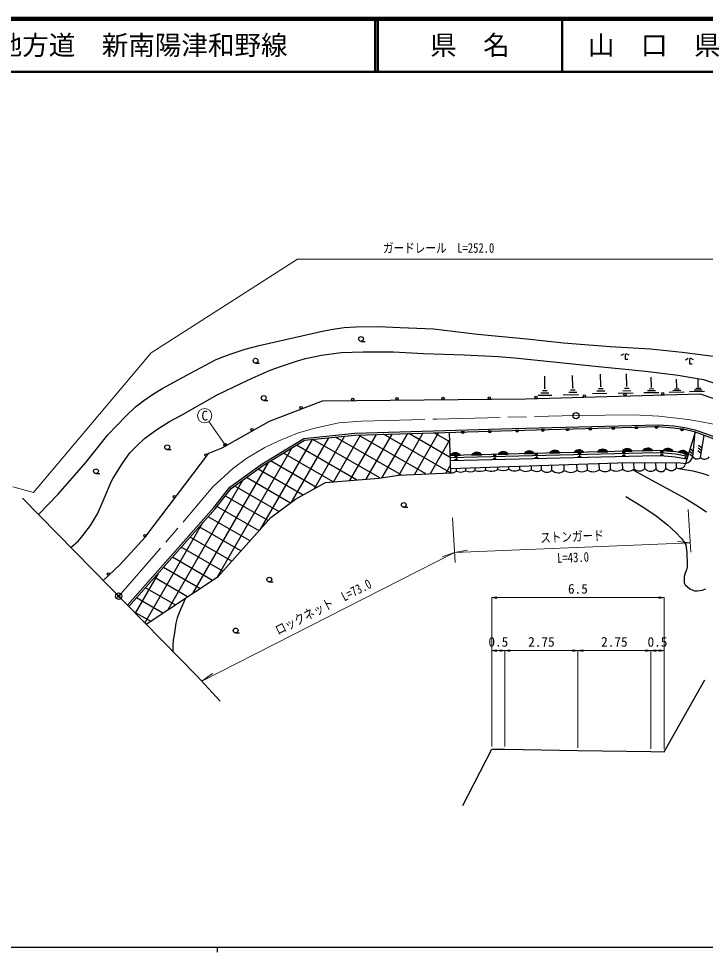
# Model space of a CAD drawing. Units: millimetres at full size, sheet at 1:1000, with parts at other scales. Extents: x 40000 to 680000, y 20000 to 380000.
# Drawn here: x 230562 to 360014, y 204000 to 380000 of the extents above; entities that cross this region are included whole.
import ezdxf
from ezdxf.enums import TextEntityAlignment as Align

# ---------------------------------------------------------------- set-up
doc = ezdxf.new("R2010")
doc.units = ezdxf.units.MM
doc.header["$LTSCALE"] = 1000
doc.header["$PDMODE"] = 32
doc.header["$PDSIZE"] = 500
doc.linetypes.add('CHAIN', pattern=[18.5, 12, -1.5, 3.5, -1.5])
for name, color, linetype, lineweight in [('M-BGD', 7, 'Continuous', 25), ('M-BMK', 2, 'CHAIN', 13), ('M-BMK-OTRS', 5, 'Continuous', 25), ('M-BMK-SRVR', 3, 'Continuous', 25), ('M-STR-HTXT', 7, 'Continuous', 13), ('M-STR-STRC', 7, 'Continuous', 25), ('M-TTL', 2, 'Continuous', 140), ('M-TTL-BAND', 7, 'Continuous', 25), ('M-TTL-LINE', 7, 'Continuous', 50)]:
    doc.layers.add(name, color=color, linetype=linetype, lineweight=lineweight)
doc.layers.add('M-OTRS', color=6, linetype='Continuous')
doc.layers.add('M-TTL-TXT', color=7, linetype='Continuous')
doc.styles.add('ＭＳ ゴシック', font='')
doc.styles.get('ＭＳ ゴシック').set_extended_font_data('MS Gothic')

# ---------------------------------------------------------------- blocks, each defined once
blk = doc.blocks.new('open_arrow')
at = {"color": 0, "linetype": 'Continuous', "lineweight": -2}
blk.add_lwpolyline([(7.5, 1.25), (0, 0), (7.5, -1.25)], dxfattribs=at)

msp = doc.modelspace()

# ---------------------------------------------------------------- hatches: boundary and pattern name
at = {"layer": 'M-BGD'}
for points in [[(338018, 302758), (338644, 302774, -0.84072)], [(342354, 302871), (342979, 302887, -0.84072)], [(346705, 302984), (347330, 303000, -0.84072)], [(350488, 303082), (351114, 303098, -0.84072)], [(313993, 302093), (314618, 302112, -0.84072)], [(319073, 302247), (319699, 302265, -0.84072)], [(324214, 302399), (324840, 302416, -0.84072)], [(329072, 302526), (329698, 302542, -0.84072)], [(333730, 302647), (334356, 302663, -0.84072)], [(355328, 302700), (355947, 302610, -0.84072)], [(313846, 297705), (311928, 297659, -0.51219)], [(317854, 297801), (315936, 297755, -0.51219)], [(322847, 297920), (320928, 297874, -0.51219)], [(327766, 298038), (325848, 297992, -0.51219)], [(332582, 298154), (330664, 298108, -0.51219)], [(337115, 298262), (335197, 298216, -0.51219)], [(341631, 298370), (339713, 298325, -0.51219)], [(346224, 298481), (344306, 298435, -0.51219)], [(350122, 298574), (348203, 298528, -0.51219)], [(353965, 298393), (352055, 298571, -0.51219)], [(356822, 297922), (354934, 298260, -0.51219)]]:
    msp.add_hatch(color=256, dxfattribs=at).paths.add_polyline_path(points)
at = {"layer": 'M-STR-STRC'}
msp.add_hatch(color=256, dxfattribs=at).paths.add_polyline_path([(269511, 299927, -1), (269419, 299436, -0.41421), (269219, 299728, -0.41421)])

# ---------------------------------------------------------------- linework, layer by layer
at = {"layer": 'M-BGD'}
for p, q in [((295105, 319176), (295855, 319176)), ((344135, 316545), (344660, 316848)), ((345635, 316545), (345110, 316848)), ((275221, 315074), (275971, 315074)), ((356269, 315694), (356794, 315997)), ((357769, 315694), (357244, 315997)), ((329762, 310365), (329748, 312615)), ((335044, 310479), (334997, 312729)), ((340313, 310726), (340281, 312976)), ((345196, 310779), (345166, 313028)), ((349849, 310613), (349825, 312413)), ((354620, 310538), (354600, 312038)), ((358682, 310647), (358662, 312147)), ((329314, 309912), (330214, 309918)), ((329657, 310364), (329867, 310366)), ((334604, 310020), (335503, 310039)), ((334939, 310477), (335149, 310482)), ((339575, 309816), (341075, 309837)), ((339869, 310270), (340769, 310282)), ((340208, 310725), (340418, 310728)), ((344458, 309869), (345958, 309889)), ((344752, 310323), (345652, 310335)), ((345091, 310777), (345301, 310780)), ((349108, 309883), (350608, 309903)), ((349403, 310247), (350303, 310259)), ((349744, 310611), (349954, 310614)), ((353878, 309928), (355378, 309948)), ((354174, 310232), (355074, 310244)), ((354515, 310537), (354725, 310539)), ((357057, 309725), (359887, 309763)), ((357940, 310037), (359440, 310057)), ((358236, 310341), (359136, 310353)), ((358577, 310646), (358787, 310649)), ((276775, 308047), (277525, 308047)), ((328479, 309007), (331060, 309023)), ((329017, 309461), (330517, 309469)), ((333193, 309091), (336099, 309151)), ((334313, 309564), (335813, 309595)), ((338760, 309354), (341453, 309392)), ((343594, 309407), (346424, 309445)), ((348448, 309514), (351278, 309552)), ((353217, 309619), (356047, 309657)), ((338644, 302774), (338018, 302758)), ((342979, 302887), (342354, 302871)), ((347330, 303000), (346705, 302984)), ((351114, 303098), (350488, 303082)), ((288944, 300991), (281870, 288738)), ((292006, 301295), (286283, 291382)), ((295023, 301520), (289936, 292710)), ((302641, 293991), (290285, 301124)), ((297961, 301609), (292962, 292951)), ((307301, 294187), (294621, 301508)), ((300899, 301698), (295988, 293192)), ((303837, 301786), (299040, 293479)), ((311962, 294383), (299372, 301652)), ((306775, 301875), (302212, 293973)), ((311939, 297283), (304124, 301795)), ((309713, 301964), (305171, 294097)), ((311850, 300221), (308875, 301939)), ((312027, 294386), (311796, 302027)), ((314618, 302112), (313993, 302093)), ((319699, 302265), (319073, 302247)), ((324840, 302416), (324214, 302399)), ((329698, 302542), (329072, 302526)), ((334356, 302663), (333730, 302647)), ((355947, 302610), (355328, 302700)), ((358112, 302083), (356302, 296138)), ((357629, 297385), (358112, 302083)), ((359112, 297305), (359799, 301487)), ((285881, 300687), (276058, 283672)), ((294263, 293054), (282909, 299609)), ((298637, 293416), (286019, 300701)), ((311838, 300645), (308129, 294222)), ((358737, 299601), (359406, 299092)), ((258560, 298761), (259310, 298761)), ((282079, 299101), (268001, 274717)), ((289869, 292705), (280483, 298124)), ((311928, 297659), (313846, 297705)), ((312713, 297528), (313313, 297542)), ((313013, 297535), (313028, 296935)), ((315936, 297755), (317854, 297801)), ((319998, 297702), (320598, 297716)), ((320298, 297709), (320312, 297109)), ((320928, 297874), (322847, 297920)), ((325848, 297992), (327766, 298038)), ((327862, 297891), (328462, 297905)), ((328162, 297898), (328176, 297298)), ((330664, 298108), (332582, 298154)), ((335197, 298216), (337115, 298262)), ((335979, 298085), (336579, 298099)), ((335993, 297485), (336593, 297500)), ((336279, 298092), (336293, 297492)), ((339713, 298325), (341631, 298370)), ((344306, 298435), (346224, 298481)), ((344350, 298286), (344950, 298300)), ((344364, 297686), (344964, 297700)), ((344650, 298293), (344664, 297693)), ((348203, 298528), (350122, 298574)), ((351505, 297818), (352105, 297801)), ((351522, 298418), (352122, 298401)), ((351822, 298409), (351805, 297810)), ((352055, 298571), (353965, 298393)), ((354934, 298260), (356822, 297922)), ((356113, 297897), (356703, 297791)), ((356408, 297844), (356302, 297253)), ((357088, 297926), (357638, 297474)), ((357139, 298424), (357689, 297972)), ((357190, 298921), (357741, 298469)), ((358575, 298614), (359244, 298105)), ((358656, 299107), (359325, 298599)), ((277614, 296367), (263338, 271640)), ((286726, 291632), (278056, 296638)), ((311981, 295893), (311088, 294346)), ((312728, 296928), (313328, 296942)), ((320012, 297102), (320612, 297117)), ((327263, 294972), (327238, 295724)), ((327876, 297291), (328476, 297305)), ((329139, 294934), (329110, 295787)), ((331087, 294894), (331055, 295852)), ((333430, 294846), (333393, 295930)), ((335852, 294849), (335813, 296011)), ((337791, 294899), (337752, 296076)), ((340052, 294958), (340012, 296152)), ((342152, 295012), (342111, 296222)), ((344454, 295072), (344414, 296274)), ((346604, 295128), (346566, 296282)), ((348638, 295180), (348601, 296290)), ((350748, 295235), (350713, 296298)), ((352595, 295283), (352561, 296306)), ((354600, 295335), (354567, 296314)), ((356007, 297306), (356597, 297200)), ((245133, 294242), (245883, 294242)), ((284197, 290206), (275708, 295107)), ((313117, 294728), (313100, 295251)), ((314858, 294786), (314840, 295310)), ((316623, 294845), (316606, 295369)), ((318616, 294912), (318599, 295435)), ((320914, 294989), (320896, 295512)), ((323001, 295058), (322983, 295582)), ((325062, 295017), (325041, 295651)), ((272756, 292953), (258674, 268563)), ((281812, 288696), (273499, 293495)), ((279609, 287081), (271291, 291884)), ((277572, 285371), (269525, 290017)), ((275873, 283465), (267945, 288042)), ((303155, 287889), (303905, 287889)), ((274174, 281559), (266281, 286116)), ((265240, 284934), (254367, 266102)), ((272476, 279653), (264595, 284203)), ((270777, 277747), (262909, 282289)), ((269078, 275841), (261223, 280376)), ((267078, 274108), (259536, 278463)), ((264745, 272569), (257850, 276549)), ((256869, 275436), (252548, 267952)), ((262412, 271029), (256164, 274636)), ((277818, 273812), (278568, 273812)), ((260079, 269489), (254477, 272724)), ((257745, 267950), (252789, 270811)), ((255412, 266410), (252296, 268209)), ((271467, 264217), (272217, 264217))]:
    msp.add_line(p, q, dxfattribs=at)
for points in [[(234302, 286514), (238003, 290338), (243201, 296340), (247349, 301543), (250794, 305066), (252601, 306808), (254155, 308044), (255993, 309271), (257735, 310345), (262931, 313157), (267646, 315697), (268738, 316141), (270422, 316755), (273244, 317721), (275918, 318392), (281156, 319611), (287542, 321024), (289443, 321388), (291923, 321775), (294130, 321934), (298334, 322003), (302453, 321787), (308747, 321514), (317037, 320558), (326349, 319635), (333293, 318896), (342084, 318190), (349696, 317747), (355665, 317131), (362988, 316213)], [(240417, 280294), (241813, 281554), (242679, 282555), (244114, 284467), (245395, 286659), (246659, 289565), (247976, 292704), (248368, 293374), (250075, 296078), (251531, 298157), (252808, 299497), (254300, 300849), (256579, 302572), (259020, 304064), (261106, 305201), (267963, 309085), (272458, 311252), (274582, 312212), (277961, 313743), (280275, 314552), (282959, 315464), (284615, 315957), (287625, 316589), (291370, 317057), (295531, 317184), (301250, 317184), (306877, 316893), (314519, 316653), (320961, 316337), (324033, 316046), (331397, 315337), (339265, 314503), (348756, 313528), (354882, 312794), (357436, 312389), (359675, 311960), (364521, 310352)], [(344885, 316791), (344885, 315808), (345410, 315808)], [(357019, 315940), (357019, 314957), (357544, 314957)], [(246514, 274091), (249618, 277073), (254433, 282268), (266417, 298102), (268915, 299075), (277854, 304120), (287815, 307979), (326192, 308357), (359066, 309265), (376828, 303167)], [(251100, 269425), (256806, 275893), (267345, 287853), (270393, 291662), (276305, 295976), (284321, 300884), (293920, 301837), (323618, 302734), (351165, 303450), (354049, 303239), (356137, 302937), (358025, 302485), (360397, 301647), (366786, 299155), (369458, 297375)], [(251346, 269175), (257068, 275662), (267613, 287628), (270637, 291407), (276499, 295685), (284435, 300543), (293943, 301488), (323628, 302384), (351156, 303099), (354011, 302891), (356071, 302593), (357925, 302149), (360275, 301319), (366623, 298843), (369264, 297084)], [(356844, 297918), (354433, 298350), (352333, 298545), (350773, 298590), (311928, 297659)], [(356712, 297484), (354373, 297903), (352306, 298095), (350772, 298139), (311941, 297209)], [(356551, 296955), (354299, 297358), (352273, 297546), (350770, 297589), (311958, 296659)], [(312002, 295215), (343545, 296270), (354874, 296315), (356302, 296138)], [(254595, 265871), (268186, 274839), (278127, 285993), (282781, 289407), (288423, 292589), (298460, 293389), (302207, 293973), (312027, 294386)], [(346347, 294938), (356256, 289559), (358194, 288359), (360253, 287065)], [(354984, 295227), (357677, 294735), (359370, 294318), (360677, 293880)], [(345053, 289933), (348217, 288009), (350720, 286277), (352866, 284572), (354435, 283115), (355508, 281988), (355926, 281477), (356354, 280820), (356431, 280357), (356542, 279301), (356590, 277186), (356560, 276611), (356449, 276118), (356302, 275678), (356149, 275256), (356044, 274857), (356003, 274341), (356044, 273645), (356214, 273281), (356584, 272935), (357083, 272537), (357635, 272278), (358004, 272149), (358521, 272114), (359389, 272249), (360100, 272513)], [(262036, 270781), (261050, 268595), (260456, 267072), (260206, 266077), (259886, 263838), (259690, 262922), (259643, 261816), (259651, 260726)], [(314289, 231678), (319741, 242327), (322241, 242288), (335991, 242072), (349741, 241857), (352241, 241818), (359915, 255372)]]:
    msp.add_lwpolyline(points, dxfattribs=at)
for centre, radius in [((295105, 319626), 450), ((275221, 315524), 450), ((276775, 308497), 450), ((293557, 308260), 225), ((301909, 308343), 225), ((310552, 308428), 225), ((319297, 308514), 225), ((328109, 308635), 225), ((337186, 308885), 225), ((344864, 309098), 225), ((351993, 309295), 225), ((283792, 306662), 225), ((274555, 302516), 225), ((258560, 299211), 450), ((265852, 297728), 225), ((245133, 294692), 450), ((259909, 289876), 225), ((303155, 288339), 450), ((254379, 282569), 225), ((247475, 275326), 225), ((277818, 274262), 450), ((271467, 264667), 450)]:
    msp.add_circle(centre, radius, dxfattribs=at)
for centre, radius, start, end in [((338330, 302821), 318, 191.37976, 351.59749), ((342665, 302933), 318, 191.37976, 351.59749), ((347016, 303046), 318, 191.37976, 351.59749), ((350800, 303145), 318, 191.37976, 351.59749), ((314304, 302157), 318, 191.62084, 351.83858), ((319384, 302311), 318, 191.62084, 351.83858), ((324526, 302462), 318, 191.37976, 351.59749), ((329383, 302588), 318, 191.37976, 351.59749), ((334042, 302709), 318, 191.37976, 351.59749), ((355646, 302709), 318, 181.66157, 341.87931), ((312904, 296991), 1182, 37.13006, 145.61522), ((312904, 296991), 1182, 37.13006, 145.61522), ((316911, 297087), 1182, 37.13006, 145.61522), ((316911, 297087), 1182, 37.13006, 145.61522), ((321904, 297207), 1182, 37.13006, 145.61522), ((321904, 297207), 1182, 37.13006, 145.61522), ((326824, 297325), 1182, 37.13006, 145.61522), ((326824, 297325), 1182, 37.13006, 145.61522), ((331639, 297440), 1182, 37.13006, 145.61522), ((331639, 297440), 1182, 37.13006, 145.61522), ((336173, 297549), 1182, 37.13006, 145.61522), ((336173, 297549), 1182, 37.13006, 145.61522), ((340688, 297657), 1182, 37.13006, 145.61522), ((340688, 297657), 1182, 37.13006, 145.61522), ((345282, 297767), 1182, 37.13006, 145.61522), ((345282, 297767), 1182, 37.13006, 145.61522), ((349179, 297860), 1182, 37.13006, 145.61522), ((349179, 297860), 1182, 37.13006, 145.61522), ((352946, 297794), 1182, 30.45053, 138.93568), ((352946, 297794), 1182, 30.45053, 138.93568), ((355756, 297411), 1182, 25.60316, 134.08831), ((355756, 297411), 1182, 25.60316, 134.08831), ((355118, 296442), 1222, 244.89731, 345.5963), ((355877, 297920), 1832, 283.42115, 343.01745), ((358407, 298021), 1005, 219.28299, 314.55398), ((359900, 298056), 1089, 223.64867, 321.13056), ((312125, 295982), 1599, 266.47105, 308.34331), ((313932, 296406), 1866, 244.0905, 299.74292), ((315683, 296538), 1937, 244.79033, 299.04308), ((317531, 297534), 2838, 251.34859, 292.48482), ((319676, 297620), 2908, 248.63386, 295.19956), ((321862, 297879), 3042, 251.8447, 291.98872), ((324066, 296728), 1981, 237.46072, 300.20903), ((326197, 296685), 2018, 235.78467, 301.88508), ((328229, 296309), 1650, 234.17863, 303.49112), ((330133, 295872), 1367, 223.35813, 314.31162), ((332283, 296066), 1674, 224.42683, 313.24293), ((334639, 296671), 2189, 236.47356, 303.65208), ((336779, 296494), 1889, 240.58171, 302.38654), ((338875, 296695), 2098, 238.87232, 304.09593), ((341068, 296274), 1664, 232.32333, 310.64492), ((343253, 296959), 2237, 240.49367, 302.47457), ((345496, 296365), 1661, 231.13032, 311.83794), ((347592, 296266), 1508, 229.04551, 313.92274), ((349673, 295985), 1311, 217.87393, 325.09432), ((351663, 295602), 986, 201.88673, 341.08152), ((353577, 296079), 1264, 219.03561, 323.93263)]:
    msp.add_arc(centre, radius, start, end, dxfattribs=at)
at = {"layer": 'M-BMK'}
msp.add_lwpolyline([(249414, 271141), (262087, 285697), (267169, 291723), (270887, 295128), (273606, 297148), (276948, 299154), (279507, 300358), (283122, 301846), (286133, 302768), (290906, 303817), (295165, 304154), (309311, 304523), (335636, 305170), (346526, 305301), (351259, 305043), (356760, 304470), (359304, 304013), (363179, 303278)], dxfattribs=at)
at = {"layer": 'M-BMK-OTRS'}
msp.add_line((231271, 289598), (264160, 256139), dxfattribs=at)
at = {"layer": 'M-BMK-SRVR'}
for centre in [(335636, 305170), (249414, 271141)]:
    msp.add_circle(centre, 600, dxfattribs=at)
at = {"layer": 'M-OTRS'}
msp.add_point((249414, 271141), dxfattribs=at)
at = {"layer": 'M-STR-HTXT'}
for p, q in [((269465, 299682), (266410, 304062)), ((356785, 287476), (357306, 279426)), ((312358, 285882), (312864, 277485)), ((357191, 281197), (312752, 279345)), ((357191, 281197), (354748, 281437)), ((265091, 255125), (312752, 279345)), ((312752, 279345), (310430, 278548)), ((312752, 279345), (315167, 279788)), ((319741, 243327), (319741, 270878)), ((352241, 270877), (319741, 270877)), ((352241, 242318), (352241, 270878)), ((319741, 242827), (319741, 260878)), ((319741, 260877), (322241, 260877)), ((322241, 242788), (322241, 260878)), ((322241, 260877), (335991, 260877)), ((335991, 242572), (335991, 260878)), ((335991, 260877), (349741, 260877)), ((349741, 242357), (349741, 260878)), ((352241, 260877), (349741, 260877)), ((264160, 256139), (268542, 251361)), ((265091, 255125), (267103, 256531))]:
    msp.add_line(p, q, dxfattribs=at)
msp.add_lwpolyline([(229455, 291722), (233355, 290653), (255512, 317019), (283112, 334661), (386681, 334661)], dxfattribs=at)
msp.add_circle((265638, 305170), 1350, dxfattribs=at)
at = {"layer": 'M-STR-STRC'}
msp.add_circle((269465, 299682), 250, dxfattribs=at)
at = {"layer": 'M-TTL'}
msp.add_line((680000, 380000), (40000, 380000), dxfattribs=at)
at = {"layer": 'M-TTL-BAND'}
for p, q in [((40000, 205000), (579000, 205000)), ((268000, 205000), (268000, 204000))]:
    msp.add_line(p, q, dxfattribs=at)
at = {"layer": 'M-TTL-LINE'}
for p, q in [((297750, 380000), (297750, 370000)), ((298250, 380000), (298250, 370000)), ((333000, 380000), (333000, 370000)), ((40000, 370000), (680000, 370000))]:
    msp.add_line(p, q, dxfattribs=at)

# ---------------------------------------------------------------- block references
at = {"layer": 'M-STR-HTXT', "xscale": 133, "yscale": 133}
for p in [(319741, 270877), (319741, 260877), (322241, 260877), (335991, 260877), (349741, 260877)]:
    msp.add_blockref('open_arrow', p, dxfattribs=at)
at = {"layer": 'M-STR-HTXT', "xscale": 133, "yscale": 133, "rotation": 180}
for p in [(352241, 270877), (322241, 260877), (335991, 260877), (349741, 260877), (352241, 260877)]:
    msp.add_blockref('open_arrow', p, dxfattribs=at)

# ---------------------------------------------------------------- texts
at = {"layer": 'M-STR-HTXT', "style": 'ＭＳ ゴシック', "width": 0.8}
msp.add_text('ガードレール\u3000L=252.0', height=1833, dxfattribs=at).set_placement((309732, 335310), align=Align.BOTTOM_CENTER)
at = {"layer": 'M-STR-HTXT', "style": 'ＭＳ ゴシック'}
msp.add_text('C', height=1833, dxfattribs=at).set_placement((265638, 305170), align=Align.MIDDLE_CENTER)
at = {"layer": 'M-STR-HTXT', "style": 'ＭＳ ゴシック', "width": 0.8}
for s, rotation, p in [('ストンガード', 2.387, (334945, 280919)), ('L=43.0', 2.387, (335135, 276979)), ('ロックネット\u3000L=73.0', 26.938, (288628, 267813))]:
    msp.add_text(s, height=1833, rotation=rotation, dxfattribs=at).set_placement(p, align=Align.BOTTOM_CENTER)
at = {"layer": 'M-STR-HTXT', "style": 'ＭＳ ゴシック'}
for s, p in [('6.5', (335991, 271065)), ('0.5', (320991, 261065)), ('2.75', (329116, 261065)), ('2.75', (342866, 261065)), ('0.5', (350991, 261065))]:
    msp.add_text(s, height=1833, dxfattribs=at).set_placement(p, align=Align.BOTTOM_CENTER)
at = {"layer": 'M-TTL-TXT', "style": 'ＭＳ ゴシック'}
msp.add_text('主要地方道\u3000新南陽津和野線', height=3666, dxfattribs=at).set_placement((216234, 375000), align=Align.MIDDLE_LEFT)
for s, p in [('県\u3000名', (315625, 375000)), ('山\u3000口\u3000県', (350375, 375000))]:
    msp.add_text(s, height=3666, dxfattribs=at).set_placement(p, align=Align.MIDDLE_CENTER)

doc.saveas('drawing.dxf')
